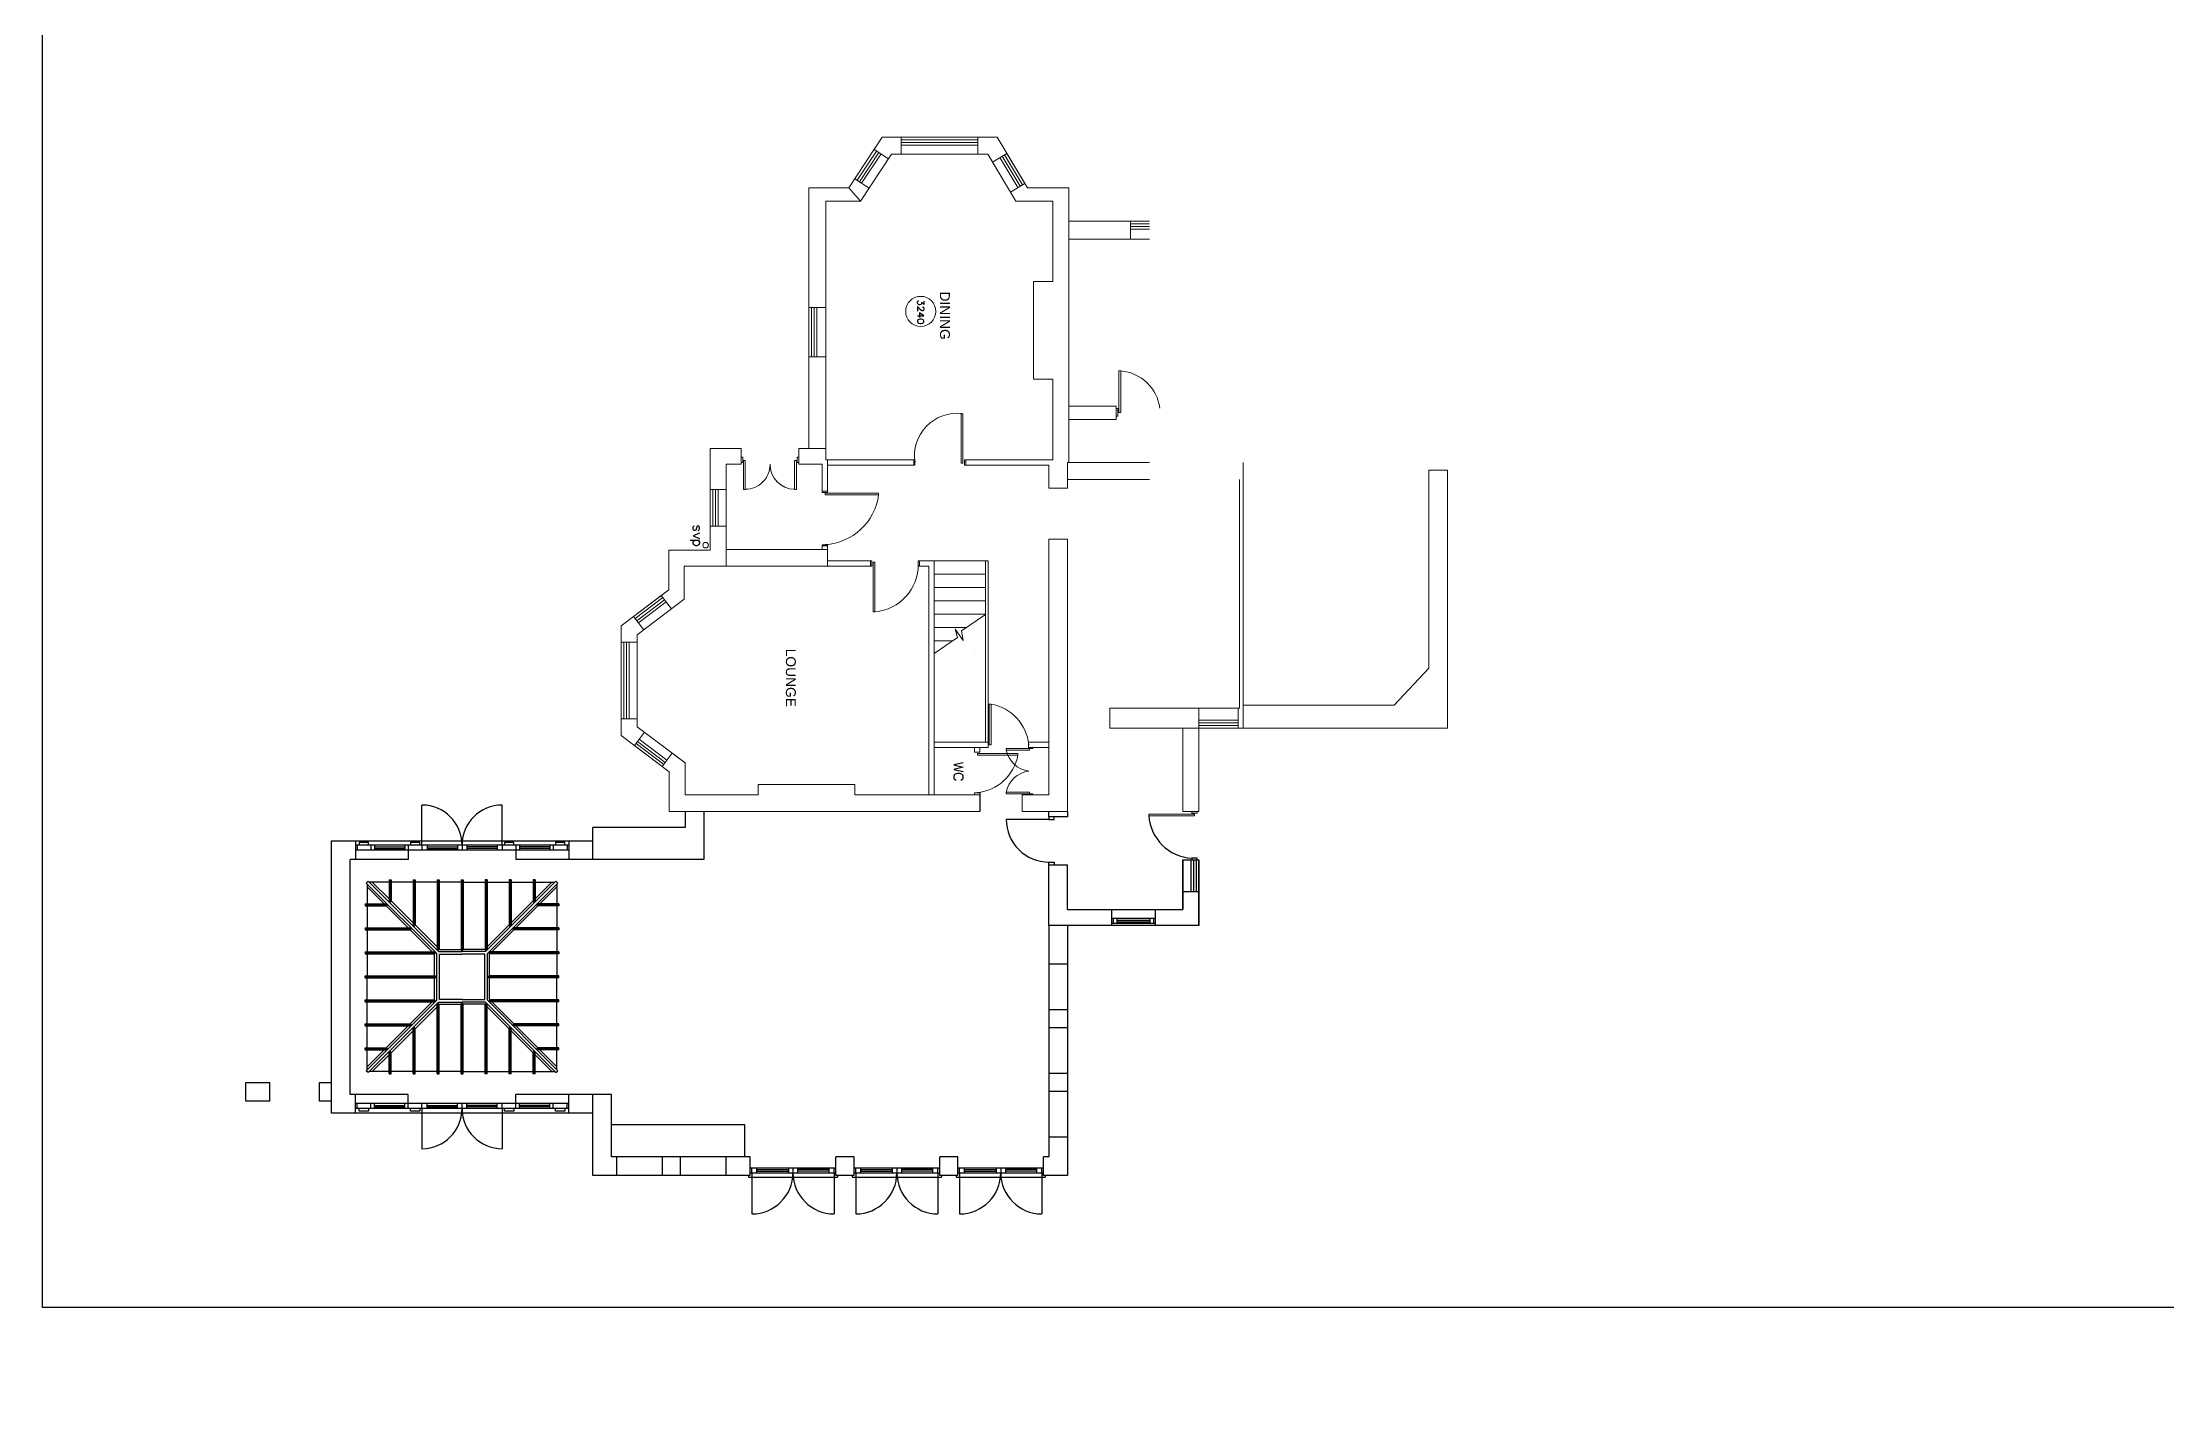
# Model space of a CAD drawing. Header units: millimetres. Extents: x -5841 to 140562, y 1006 to 102310.
# Drawn here: x -5841 to 33971, y 51658 to 76984 of the extents above; entities that cross this region are included whole.
import ezdxf

# ---------------------------------------------------------------- set-up
doc = ezdxf.new("R2010")
doc.units = ezdxf.units.MM
doc.header["$LTSCALE"] = 10
for name, color, linetype in [('CONCEPT HOUSE', 7, 'Continuous'), ('PDF17_0', 7, 'Continuous'), ('PDF17_Text', 7, 'Continuous')]:
    doc.layers.add(name, color=color, linetype=linetype)
doc.layers.add('PDF17_24_BUILDINGS_OR_STRUCTURE', color=7, linetype='Continuous', true_color=0x767676)
doc.styles.add('1-20', font='romans.shx', dxfattribs={"width": 0.8, "height": 35})
doc.styles.add('PDF ArialMT', font='arial.ttf')
doc.styles.get("Standard").update_dxf_attribs({"font": 'arial.ttf'})
doc.dimstyles.new('1-20', dxfattribs={"dimtxt": 35, "dimasz": 40, "dimexe": 40, "dimexo": 40, "dimgap": 40, "dimtad": 1, "dimdec": 0, "dimzin": 0, "dimdsep": 46, "dimtxsty": '1-20', "dimblk": 'OBLIQUE', "dimcen": 40, "dimdle": 40, "dimclrd": 251, "dimclre": 251, "dimclrt": 251, "dimadec": 0, "dimazin": 0, "dimtfac": 1, "dimtdec": 0, "dimtix": 1, "dimtmove": 1, "dimatfit": 3, "dimfxl": 1, "dimtolj": 1, "dimtzin": 0, "dimlwd": 25, "dimarcsym": 0})
doc.dimstyles.get("Standard").update_dxf_attribs({"dimtxt": 0.18, "dimasz": 0.18, "dimexe": 0.18, "dimexo": 0.0625, "dimgap": 0.09, "dimtad": 0, "dimtih": 1, "dimtoh": 1, "dimdec": 4, "dimzin": 0, "dimdsep": 46, "dimtxsty": 'Standard', "dimcen": 0.09, "dimadec": 0, "dimazin": 0, "dimtfac": 1, "dimtdec": 4, "dimtofl": 0, "dimtmove": 0, "dimatfit": 3, "dimfxl": 1, "dimtolj": 1, "dimtzin": 0, "dimarcsym": 0})

# ---------------------------------------------------------------- blocks, each defined once
blk = doc.blocks.new('*D')
at = {"color": 0}
for p, q in [((14814, 14384), (14814, 14508)), ((14814, 14508), (15072, 14508)), ((15073, 14508), (15331, 14508)), ((15331, 14384), (15331, 14508))]:
    blk.add_line(p, q, dxfattribs=at)
for points in [[(14814, 14508), (14814, 14508), (14814, 14508)], [(15331, 14508), (15331, 14508), (15331, 14508)]]:
    blk.add_solid(points, dxfattribs=at)
at = {"layer": 'CONCEPT HOUSE', "color": 0}
for p, q in [((63894, 65650), (62747, 65650)), ((62773, 65664), (62801, 65636)), ((62787, 65690), (62787, 58835)), ((62787, 62262), (62671, 62535)), ((63894, 58875), (62747, 58875)), ((62773, 58889), (62801, 58861)), ((14454, 15660), (9024, 15660)), ((9050, 15646), (9078, 15674)), ((9064, 15243), (9064, 15700)), ((11739, 15660), (12012, 15777)), ((14400, 15646), (14428, 15674)), ((14414, 15243), (14414, 15700)), ((7254, 14134), (6768, 14134)), ((6794, 14148), (6822, 14120)), ((6808, 14174), (6808, 8989)), ((6808, 11582), (6691, 11855)), ((15124, 9699), (22554, 9699)), ((15150, 9685), (15178, 9713)), ((15164, 9419), (15164, 9739)), ((18839, 9699), (19112, 9815)), ((22500, 9685), (22528, 9713)), ((22514, 9339), (22514, 9739)), ((7254, 9029), (6768, 9029)), ((6794, 9043), (6822, 9015)), ((9464, 7725), (9464, 6739)), ((22864, 7725), (22864, 6739)), ((9424, 6779), (22904, 6779)), ((9450, 6765), (9478, 6793)), ((16164, 6779), (16495, 6896)), ((22850, 6765), (22878, 6793))]:
    blk.add_line(p, q, dxfattribs=at)
at = {"color": 0, "insert": (15072, 14508), "char_height": 0.18, "attachment_point": 5}
blk.add_mtext('517.2008', dxfattribs=at)
at = {"layer": 'CONCEPT HOUSE', "color": 0, "char_height": 150, "attachment_point": 5, "rotation": 90}
for s, insert in [('6775', (62671, 62262)), ('5105', (6691, 11582))]:
    blk.add_mtext(s, dxfattribs=dict(at, insert=insert))
at = {"layer": 'CONCEPT HOUSE', "color": 0, "char_height": 150, "attachment_point": 5}
for s, insert in [('5350', (11739, 15777)), ('7350', (18839, 9815)), ('13400', (16164, 6896))]:
    blk.add_mtext(s, dxfattribs=dict(at, insert=insert))
blk = doc.blocks.new('_Oblique')
at = {"color": 0}
blk.add_line((-0.35, -0.35), (0.35, 0.35), dxfattribs=at)

msp = doc.modelspace()

# ---------------------------------------------------------------- linework, layer by layer
at = {"layer": 'CONCEPT HOUSE', "color": 8, "ltscale": 10}
for p, q in [((11725.94083, 62929.16621), (11725.94083, 62570.95441)), ((1271.91931, 61938.95441), (1271.91931, 62689.95441)), ((2773.91931, 61938.95441), (2773.91931, 62689.95441)), ((6203.12013, 62570.95441), (6203.12013, 62270.95441)), ((6553.12013, 62570.95441), (6553.12013, 61670.95441)), ((6203.12013, 62270.95441), (4472.91931, 62270.95441)), ((4472.91931, 61670.95441), (4472.91931, 62270.95441)), ((13022.20425, 62420.95441), (12222.20425, 62420.95441)), ((13022.20425, 62470.95441), (13022.20425, 62420.95441)), ((13022.20425, 62420.95441), (13122.20425, 62420.95441)), ((13122.20425, 62420.95441), (13122.20425, 62470.95441)), ((22.91931, 62020.95441), (22.91931, 61670.95441)), ((54.91931, 61938.95441), (54.91931, 61844.95441)), ((313.91931, 61938.95441), (313.91931, 61844.95441)), ((378.91931, 61938.95441), (378.91931, 61844.95441)), ((378.91931, 61906.95441), (947.91931, 61906.95441)), ((378.91931, 61876.95441), (947.91931, 61876.95441)), ((947.91931, 61938.95441), (947.91931, 61844.95441)), ((1012.91931, 61938.95441), (1012.91931, 61670.95441)), ((1271.91931, 61938.95441), (1271.91931, 61844.95441)), ((1366.91931, 61938.95441), (1366.91931, 61844.95441)), ((1366.91931, 61906.95441), (1935.91931, 61906.95441)), ((1366.91931, 61876.95441), (1935.91931, 61876.95441)), ((1935.91931, 61938.95441), (1935.91931, 61844.95441)), ((2022.91931, 61938.95441), (2022.91931, 61844.95441)), ((2109.91931, 61938.95441), (2109.91931, 61844.95441)), ((2678.91931, 61906.95441), (2109.91931, 61906.95441)), ((2678.91931, 61876.95441), (2109.91931, 61876.95441)), ((2678.91931, 61938.95441), (2678.91931, 61844.95441)), ((2773.91931, 61938.95441), (2773.91931, 61844.95441)), ((3032.91931, 61938.95441), (3032.91931, 61670.95441)), ((3097.91931, 61938.95441), (3097.91931, 61844.95441)), ((3666.91931, 61906.95441), (3097.91931, 61906.95441)), ((3666.91931, 61876.95441), (3097.91931, 61876.95441)), ((3666.91931, 61938.95441), (3666.91931, 61844.95441)), ((3731.91931, 61938.95441), (3731.91931, 61844.95441)), ((3990.91931, 61938.95441), (3990.91931, 61844.95441)), ((4022.91931, 62020.95441), (4022.91931, 61670.95441)), ((-77.08069, 57265.95441), (-77.08069, 61670.95441)), ((1012.91931, 61670.95441), (-77.08069, 61670.95441)), ((4822.91931, 61670.95441), (3032.91931, 61670.95441)), ((6553.12013, 61670.95441), (4822.91931, 61670.95441)), ((13022.20425, 61620.95441), (13122.20425, 61620.95441)), ((13022.20425, 61570.95441), (13372.20425, 61570.95441)), ((13022.91931, 60430.02488), (13022.91931, 61620.95473)), ((13122.20425, 61620.95441), (13122.20425, 61570.95441)), ((13372.20425, 60729.41196), (13372.20425, 61570.95441)), ((264.09698, 61262.63208), (228.74164, 61227.27675)), ((228.74164, 61227.27675), (1547.91931, 59908.09908)), ((246.41931, 61209.59908), (246.41931, 60837.45441)), ((264.09698, 61262.63208), (1583.27465, 59943.45441)), ((653.91931, 61284.95441), (653.91931, 60891.3783)), ((653.91931, 61284.95441), (691.91931, 61284.95441)), ((672.91931, 61284.95441), (672.91931, 60872.82533)), ((691.91931, 61284.95441), (691.91931, 60891.3783)), ((1103.91931, 61284.95441), (1103.91931, 60440.47345)), ((1103.91931, 61284.95441), (1141.91931, 61284.95441)), ((1122.91931, 61284.95441), (1122.91931, 60421.92049)), ((1141.91931, 61284.95441), (1141.91931, 60440.47345)), ((1553.91931, 61284.95441), (1553.91931, 59991.3783)), ((1553.91931, 61284.95441), (1591.91931, 61284.95441)), ((1572.91931, 61284.95441), (1572.91931, 59972.82533)), ((1591.91931, 61284.95441), (1591.91931, 59991.3783)), ((2003.91931, 61284.95441), (2003.91931, 59982.54957)), ((2003.91931, 61284.95441), (2041.91931, 61284.95441)), ((2022.91931, 61284.95441), (2022.91931, 59963.99661)), ((2041.91931, 61284.95441), (2041.91931, 59982.54957)), ((2453.91931, 61284.95441), (2453.91931, 59991.3783)), ((2491.91931, 61284.95441), (2453.91931, 61284.95441)), ((3781.74164, 61262.63208), (2462.56397, 59943.45441)), ((2472.91931, 61284.95441), (2472.91931, 59972.82533)), ((2491.91931, 61284.95441), (2491.91931, 59991.3783)), ((3817.09698, 61227.27675), (2497.91931, 59908.09908)), ((2903.91931, 61284.95441), (2903.91931, 60440.47345)), ((2941.91931, 61284.95441), (2903.91931, 61284.95441)), ((2922.91931, 61284.95441), (2922.91931, 60421.92049)), ((2941.91931, 61284.95441), (2941.91931, 60440.47345)), ((3353.91931, 61284.95441), (3353.91931, 60891.3783)), ((3391.91931, 61284.95441), (3353.91931, 61284.95441)), ((3372.91931, 61284.95441), (3372.91931, 60872.82533)), ((3391.91931, 61284.95441), (3391.91931, 60891.3783)), ((3781.74164, 61262.63208), (3817.09698, 61227.27675)), ((3799.41931, 61209.59908), (3799.41931, 60837.45441)), ((206.41931, 60837.45441), (599.99543, 60837.45441)), ((206.41931, 60837.45441), (206.41931, 60799.45441)), ((206.41931, 60818.45441), (618.99543, 60818.45441)), ((206.41931, 60799.45441), (599.99543, 60799.45441)), ((246.41931, 60799.45441), (246.41931, 60387.45441)), ((3839.41931, 60818.45441), (3426.84319, 60818.45441)), ((3839.41931, 60837.45441), (3445.84319, 60837.45441)), ((3839.41931, 60799.45441), (3445.84319, 60799.45441)), ((3799.41931, 60799.45441), (3799.41931, 60387.45441)), ((3839.41931, 60837.45441), (3839.41931, 60799.45441)), ((14201.79188, 60430.02488), (14201.79188, 60729.41196)), ((14236.65929, 60469.92272), (14236.65929, 60559.71842)), ((14301.65929, 60469.92272), (14301.65929, 60559.71842)), ((14921.65929, 60469.92272), (14921.65929, 60559.71842)), ((14986.65929, 60469.92272), (14986.65929, 60559.71842)), ((15021.79188, 60430.02488), (15021.79188, 60729.41196)), ((206.41931, 60387.45441), (1050.03619, 60387.45441)), ((206.41931, 60387.45441), (206.41931, 60349.45441)), ((206.41931, 60368.45441), (1069.03619, 60368.45441)), ((206.41931, 60349.45441), (1050.03619, 60349.45441)), ((246.41931, 60349.45441), (246.41931, 59937.45441)), ((3839.41931, 60368.45441), (2976.80243, 60368.45441)), ((3839.41931, 60387.45441), (2995.80243, 60387.45441)), ((3839.41931, 60349.45441), (2995.80243, 60349.45441)), ((3799.41931, 60349.45441), (3799.41931, 59937.45441)), ((3839.41931, 60387.45441), (3839.41931, 60349.45441)), ((206.41931, 59937.45441), (1499.9957, 59937.45441)), ((206.41931, 59937.45441), (206.41931, 59899.45441)), ((206.41931, 59918.45441), (1518.9957, 59918.45441)), ((206.41931, 59899.45441), (1499.9957, 59899.45441)), ((246.41931, 59899.45441), (246.41931, 59487.45441)), ((1583.27465, 59943.45441), (2022.91931, 59943.45441)), ((2462.56397, 59943.45441), (2022.91931, 59943.45441)), ((3839.41931, 59918.45441), (2526.84292, 59918.45441)), ((3839.41931, 59937.45441), (2545.84292, 59937.45441)), ((3839.41931, 59899.45441), (2545.84292, 59899.45441)), ((3799.41931, 59899.45441), (3799.41931, 59487.45441)), ((3839.41931, 59937.45441), (3839.41931, 59899.45441)), ((206.51402, 59487.45441), (1510.06407, 59487.45441)), ((206.51402, 59449.45441), (206.51402, 59487.45441)), ((206.51402, 59468.45441), (1529.06407, 59468.45441)), ((206.51402, 59449.45441), (1510.06407, 59449.45441)), ((246.41931, 59037.45441), (246.41931, 59449.45441)), ((3839.3246, 59468.45441), (2516.77455, 59468.45441)), ((3839.3246, 59487.45441), (2535.77455, 59487.45441)), ((3839.3246, 59449.45441), (2535.77455, 59449.45441)), ((3799.41931, 59037.45441), (3799.41931, 59449.45441)), ((3839.3246, 59449.45441), (3839.3246, 59487.45441)), ((13372.91931, 59707.94059), (13022.91931, 59707.94059)), ((206.41931, 59037.45441), (1499.9957, 59037.45441)), ((206.41931, 58999.45441), (206.41931, 59037.45441)), ((206.41931, 59018.45441), (1518.9957, 59018.45441)), ((206.41931, 58999.45441), (1499.9957, 58999.45441)), ((246.41931, 58587.45441), (246.41931, 58999.45441)), ((1553.91931, 57651.95441), (1553.91931, 58945.53053)), ((1572.91931, 57651.95441), (1572.91931, 58964.0835)), ((1591.91931, 57651.95441), (1591.91931, 58945.53053)), ((2003.91931, 57651.95441), (2003.91931, 58954.35926)), ((2022.91931, 57651.95441), (2022.91931, 58972.91222)), ((2041.91931, 57651.95441), (2041.91931, 58954.35926)), ((2453.91931, 57651.95441), (2453.91931, 58945.53053)), ((2472.91931, 57651.95441), (2472.91931, 58964.0835)), ((2491.91931, 57651.95441), (2491.91931, 58945.53053)), ((3839.41931, 59018.45441), (2526.84292, 59018.45441)), ((3839.41931, 59037.45441), (2545.84292, 59037.45441)), ((3839.41931, 58999.45441), (2545.84292, 58999.45441)), ((3799.41931, 58587.45441), (3799.41931, 58999.45441)), ((3839.41931, 58999.45441), (3839.41931, 59037.45441)), ((206.41931, 58587.45441), (1050.03619, 58587.45441)), ((206.41931, 58549.45441), (206.41931, 58587.45441)), ((206.41931, 58568.45441), (1069.03619, 58568.45441)), ((206.41931, 58549.45441), (1050.03619, 58549.45441)), ((246.41931, 58137.45441), (246.41931, 58549.45441)), ((3839.41931, 58568.45441), (2976.80243, 58568.45441)), ((3839.41931, 58587.45441), (2995.80243, 58587.45441)), ((3839.41931, 58549.45441), (2995.80243, 58549.45441)), ((3799.41931, 58137.45441), (3799.41931, 58549.45441)), ((3839.41931, 58549.45441), (3839.41931, 58587.45441)), ((13372.91931, 58852.94059), (13022.91931, 58852.94059)), ((206.41931, 58137.45441), (599.99543, 58137.45441)), ((206.41931, 58099.45441), (206.41931, 58137.45441)), ((1103.91931, 57651.95441), (1103.91931, 58496.43538)), ((1122.91931, 57651.95441), (1122.91931, 58514.98834)), ((1141.91931, 57651.95441), (1141.91931, 58496.43538)), ((2903.91931, 57651.95441), (2903.91931, 58496.43538)), ((2922.91931, 57651.95441), (2922.91931, 58514.98834)), ((2941.91931, 57651.95441), (2941.91931, 58496.43538)), ((3839.41931, 58137.45441), (3445.84319, 58137.45441)), ((3839.41931, 58099.45441), (3839.41931, 58137.45441)), ((13372.91931, 58512.94059), (13022.91931, 58512.94059)), ((206.41931, 58118.45441), (618.99543, 58118.45441)), ((206.41931, 58099.45441), (599.99543, 58099.45441)), ((246.41931, 57727.30975), (246.41931, 58099.45441)), ((653.91931, 57651.95441), (653.91931, 58045.53053)), ((672.91931, 57651.95441), (672.91931, 58064.0835)), ((691.91931, 57651.95441), (691.91931, 58045.53053)), ((3353.91931, 57651.95441), (3353.91931, 58045.53053)), ((3372.91931, 57651.95441), (3372.91931, 58064.0835)), ((3391.91931, 57651.95441), (3391.91931, 58045.53053)), ((3839.41931, 58118.45441), (3426.84319, 58118.45441)), ((3839.41931, 58099.45441), (3445.84319, 58099.45441)), ((3799.41931, 57727.30975), (3799.41931, 58099.45441)), ((-2027.08069, 57140.95441), (-2027.08069, 57490.95441)), ((-2027.08069, 57490.95441), (-1577.08069, 57490.95441)), ((-1577.08069, 57140.95441), (-1577.08069, 57490.95441)), ((-652.08069, 57140.95441), (-652.08069, 57490.95441)), ((-652.08069, 57490.95441), (-427.08069, 57490.95441)), ((264.09698, 57674.27675), (228.74164, 57709.63208)), ((653.91931, 57651.95441), (691.91931, 57651.95441)), ((1103.91931, 57651.95441), (1141.91931, 57651.95441)), ((1553.91931, 57651.95441), (1591.91931, 57651.95441)), ((2003.91931, 57651.95441), (2041.91931, 57651.95441)), ((2491.91931, 57651.95441), (2453.91931, 57651.95441)), ((2941.91931, 57651.95441), (2903.91931, 57651.95441)), ((3391.91931, 57651.95441), (3353.91931, 57651.95441)), ((3781.74164, 57674.27675), (3817.09698, 57709.63208)), ((13372.91931, 57657.94059), (13022.91931, 57657.94059)), ((-1577.08069, 57140.95441), (-2027.08069, 57140.95441)), ((-427.08069, 57140.95441), (-652.08069, 57140.95441)), ((1012.91931, 57265.95441), (-77.08069, 57265.95441)), ((22.91931, 56915.95441), (22.91931, 57265.95441)), ((54.91931, 56997.95441), (54.91931, 57091.95441)), ((313.91931, 56997.95441), (313.91931, 57091.95441)), ((378.91931, 56997.95441), (378.91931, 57091.95441)), ((378.91931, 57059.95441), (947.91931, 57059.95441)), ((378.91931, 57029.95441), (947.91931, 57029.95441)), ((947.91931, 56997.95441), (947.91931, 57091.95441)), ((1012.91931, 56997.95441), (1012.91931, 57265.95441)), ((1271.91931, 56997.95441), (1271.91931, 57091.95441)), ((1271.91931, 56997.95441), (1271.91931, 56246.95441)), ((1366.91931, 56997.95441), (1366.91931, 57091.95441)), ((1366.91931, 57059.95441), (1935.91931, 57059.95441)), ((1366.91931, 57029.95441), (1935.91931, 57029.95441)), ((1935.91931, 56997.95441), (1935.91931, 57091.95441)), ((2022.91931, 56997.95441), (2022.91931, 57091.95441)), ((2109.91931, 56997.95441), (2109.91931, 57091.95441)), ((2678.91931, 57059.95441), (2109.91931, 57059.95441)), ((2678.91931, 57029.95441), (2109.91931, 57029.95441)), ((2678.91931, 56997.95441), (2678.91931, 57091.95441)), ((2773.91931, 56997.95441), (2773.91931, 57091.95441)), ((2773.91931, 56997.95441), (2773.91931, 56246.95441)), ((4822.91931, 57265.95441), (3032.91931, 57265.95441)), ((3032.91931, 56997.95441), (3032.91931, 57265.95441)), ((3097.91931, 56997.95441), (3097.91931, 57091.95441)), ((3666.91931, 57059.95441), (3097.91931, 57059.95441)), ((3666.91931, 57029.95441), (3097.91931, 57029.95441)), ((3666.91931, 56997.95441), (3666.91931, 57091.95441)), ((3731.91931, 56997.95441), (3731.91931, 57091.95441)), ((3990.91931, 56997.95441), (3990.91931, 57091.95441)), ((4022.91931, 56915.95441), (4022.91931, 57265.95441)), ((4472.91931, 55745.95441), (4472.91931, 57265.95441)), ((4822.91931, 56095.95441), (4822.91931, 57265.95441)), ((13372.91931, 57317.94059), (13022.91931, 57317.94059)), ((7322.91931, 56695.95441), (4822.91931, 56695.95441)), ((7322.91931, 56095.95441), (7322.91931, 56695.95441)), ((13372.91931, 56462.94059), (13022.91931, 56462.94059)), ((7422.91931, 55745.95441), (4472.91931, 55745.95441)), ((7422.91931, 56095.95441), (4822.91931, 56095.95441)), ((4922.91931, 55745.95441), (4922.91931, 56095.95441)), ((5777.91931, 55745.95441), (5777.91931, 56095.95441)), ((6117.91931, 55745.95441), (6117.91931, 56095.95441)), ((6972.91931, 55745.95441), (6972.91931, 56095.95441)), ((7422.91931, 55745.95441), (7422.91931, 56095.95441)), ((7422.91931, 55889.95441), (9028.91931, 55889.95441)), ((7422.91931, 55795.95441), (9028.91931, 55795.95441)), ((7454.91931, 55795.95441), (7454.91931, 55889.95441)), ((7454.91931, 55795.95441), (7454.91931, 55024.95441)), ((7549.91931, 55795.95441), (7549.91931, 55889.95441)), ((7549.91931, 55857.95441), (8138.91931, 55857.95441)), ((7549.91931, 55825.95441), (8138.91931, 55825.95441)), ((8138.91931, 55889.95441), (8138.91931, 55795.95441)), ((8225.91931, 55889.95441), (8225.91931, 55795.95441)), ((8225.91931, 55889.95441), (8225.91931, 55795.95441)), ((8312.91931, 55889.95441), (8312.91931, 55795.95441)), ((8901.91931, 55857.95441), (8312.91931, 55857.95441)), ((8901.91931, 55825.95441), (8312.91931, 55825.95441)), ((8901.91931, 55795.95441), (8901.91931, 55889.95441)), ((8996.91931, 55795.95441), (8996.91931, 55889.95441)), ((8996.91931, 55795.95441), (8996.91931, 55024.95441)), ((9028.91931, 55745.95441), (9028.91931, 56095.95441)), ((9369.91931, 55745.95441), (9369.91931, 56095.95441)), ((9369.91931, 55889.95441), (10975.91931, 55889.95441)), ((9369.91931, 55795.95441), (10975.91931, 55795.95441)), ((9401.91931, 55795.95441), (9401.91931, 55889.95441)), ((9401.91931, 55795.95441), (9401.91931, 55024.95441)), ((9496.91931, 55795.95441), (9496.91931, 55889.95441)), ((9496.91931, 55857.95441), (10085.91931, 55857.95441)), ((9496.91931, 55825.95441), (10085.91931, 55825.95441)), ((10085.91931, 55889.95441), (10085.91931, 55795.95441)), ((10172.91931, 55889.95441), (10172.91931, 55795.95441)), ((10172.91931, 55889.95441), (10172.91931, 55795.95441)), ((10259.91931, 55889.95441), (10259.91931, 55795.95441)), ((10848.91931, 55857.95441), (10259.91931, 55857.95441)), ((10848.91931, 55825.95441), (10259.91931, 55825.95441)), ((10848.91931, 55795.95441), (10848.91931, 55889.95441)), ((10943.91931, 55795.95441), (10943.91931, 55889.95441)), ((10943.91931, 55795.95441), (10943.91931, 55024.95441)), ((10975.91931, 55745.95441), (10975.91931, 56095.95441)), ((11316.91931, 55745.95441), (11316.91931, 56095.95441)), ((11316.91931, 55889.95441), (12922.91931, 55889.95441)), ((11316.91931, 55795.95441), (12922.91931, 55795.95441)), ((11348.91931, 55795.95441), (11348.91931, 55889.95441)), ((11348.91931, 55795.95441), (11348.91931, 55024.95441)), ((11443.91931, 55795.95441), (11443.91931, 55889.95441)), ((11443.91931, 55857.95441), (12032.91931, 55857.95441)), ((11443.91931, 55825.95441), (12032.91931, 55825.95441)), ((12032.91931, 55889.95441), (12032.91931, 55795.95441)), ((12119.91931, 55889.95441), (12119.91931, 55795.95441)), ((12119.91931, 55889.95441), (12119.91931, 55795.95441)), ((12206.91931, 55889.95441), (12206.91931, 55795.95441)), ((12795.91931, 55857.95441), (12206.91931, 55857.95441)), ((12795.91931, 55825.95441), (12206.91931, 55825.95441)), ((12795.91931, 55795.95441), (12795.91931, 55889.95441)), ((12890.91931, 55795.95441), (12890.91931, 55889.95441)), ((12890.91931, 55795.95441), (12890.91931, 55024.95441)), ((12922.91931, 55745.95441), (12922.91931, 56095.95441))]:
    msp.add_line(p, q, dxfattribs=at)
at = {"layer": 'CONCEPT HOUSE', "color": 0, "ltscale": 10, "true_color": 0xf8d731}
msp.add_lwpolyline([(-5841.47283, 102310.01352), (128074.23084, 102310.01352), (128074.23084, 53269.17531), (-5841.47283, 53269.17531)], close=True, dxfattribs=at)
at = {"layer": 'CONCEPT HOUSE', "color": 8, "ltscale": 10}
for points in [[(13372.20425, 62570.95441), (13372.20425, 62470.95441), (13022.20425, 62470.95441), (13022.20425, 62570.95441)], [(4472.91931, 56915.95441), (-427.08069, 56915.95441), (-427.08069, 62020.95441), (4472.91931, 62020.95441)], [(4022.91931, 61938.95441), (22.91931, 61938.95441)], [(4022.91931, 61844.95441), (22.91931, 61844.95441)], [(271.91931, 61938.95441), (271.91931, 61988.95441), (96.91931, 61988.95441), (96.91931, 61938.95441)], [(1229.91931, 61938.95441), (1229.91931, 61988.95441), (1054.91931, 61988.95441), (1054.91931, 61938.95441)], [(2990.91931, 61938.95441), (2990.91931, 61988.95441), (2815.91931, 61988.95441), (2815.91931, 61938.95441)], [(3948.91931, 61938.95441), (3948.91931, 61988.95441), (3773.91931, 61988.95441), (3773.91931, 61938.95441)], [(13372.20425, 60729.41196), (15533.40479, 60729.41196), (15533.40479, 61664.99661), (15533.40479, 60729.41196), (15533.40479, 61664.99661), (15832.79188, 61664.99661), (15832.79188, 61063.10382), (15533.40479, 61063.10382), (15533.40479, 61664.99661)], [(15832.79188, 60430.02488), (15832.79188, 61664.99661), (15832.79188, 60430.02488), (15021.79188, 60430.02488)], [(15683.09833, 61664.99661), (15683.09833, 61063.10382)], [(15801.60572, 61664.99661), (15801.60572, 61693.06415), (15701.81002, 61693.06415), (15701.81002, 61664.99661)], [(15732.99618, 61664.99661), (15732.99618, 61063.10382)], [(15782.89403, 61664.99661), (15782.89403, 61063.10382)], [(246.41931, 61153.03053), (561.99543, 60837.45441)], [(653.91931, 61244.95441), (281.77465, 61244.95441)], [(338.34319, 61244.95441), (653.91931, 60929.3783)], [(1103.91931, 61244.95441), (691.91931, 61244.95441)], [(1553.91931, 61244.95441), (1141.91931, 61244.95441)], [(2003.91931, 61244.95441), (1591.91931, 61244.95441)], [(2041.91931, 61244.95441), (2453.91931, 61244.95441)], [(2491.91931, 61244.95441), (2903.91931, 61244.95441)], [(2941.91931, 61244.95441), (3353.91931, 61244.95441)], [(3391.91931, 61244.95441), (3764.06397, 61244.95441)], [(3707.49543, 61244.95441), (3391.91931, 60929.3783)], [(3799.41931, 61153.03053), (3483.84319, 60837.45441)], [(599.99543, 60799.45441), (1011.99543, 60387.45441)], [(691.91931, 60891.3783), (1103.91931, 60479.3783)], [(3353.91931, 60891.3783), (2941.91931, 60479.3783)], [(3445.84319, 60799.45441), (3033.84319, 60387.45441)], [(15021.79188, 60559.71842), (14201.79188, 60559.71842)], [(14921.65929, 60527.71842), (14301.65929, 60527.71842)], [(1030.99543, 60368.45441), (1031.03623, 60368.41361)], [(1049.99539, 60349.45446), (1461.99543, 59937.45441)], [(1141.91931, 60441.3783), (1553.91931, 60029.3783)], [(2903.91931, 60441.3783), (2491.91931, 60029.3783)], [(2995.84324, 60349.45446), (2583.84319, 59937.45441)], [(3014.84319, 60368.45441), (3014.80239, 60368.41361)], [(13022.91931, 60430.02488), (13022.91931, 56095.95441), (12922.91931, 56095.95441)], [(13372.91931, 60430.02488), (13372.91931, 55745.95441), (12922.91931, 55745.95441)], [(15021.79188, 60430.02488), (13022.91931, 60430.02488)], [(15021.79188, 60469.92272), (14201.79188, 60469.92272)], [(14921.65929, 60495.71842), (14301.65929, 60495.71842)], [(228.74164, 57709.63208), (1547.91931, 59028.80975), (1547.91931, 59908.09908)], [(1507.91931, 59487.45441), (1507.91931, 59901.18547)], [(1591.91931, 59991.3783), (1599.84319, 59983.45441), (2003.91931, 59983.45441)], [(2022.91931, 59043.45441), (1597.91931, 59043.45441), (1597.91931, 59893.45441), (2022.91931, 59893.45441)], [(2022.91931, 59043.45441), (2447.91931, 59043.45441), (2447.91931, 59893.45441), (2022.91931, 59893.45441)], [(2453.91931, 59991.3783), (2445.99543, 59983.45441), (2041.91931, 59983.45441)], [(3817.09698, 57709.63208), (2497.91931, 59028.80975), (2497.91931, 59908.09908)], [(2537.91931, 59487.45441), (2537.91931, 59901.18547)], [(1499.99543, 59037.45441), (1507.91931, 59045.3783), (1507.91931, 59449.45441)], [(2545.84319, 59037.45441), (2537.91931, 59045.3783), (2537.91931, 59449.45441)], [(264.09698, 57674.27675), (1583.27465, 58993.45441), (2022.91931, 58993.45441)], [(1049.99539, 58587.45437), (1461.99543, 58999.45441)], [(1591.91931, 58945.53053), (1599.84319, 58953.45441), (2003.91931, 58953.45441)], [(3781.74164, 57674.27675), (2462.56397, 58993.45441), (2022.91931, 58993.45441)], [(2453.91931, 58945.53053), (2445.99543, 58953.45441), (2041.91931, 58953.45441)], [(2995.84324, 58587.45437), (2583.84319, 58999.45441)], [(599.99543, 58137.45441), (1011.99543, 58549.45441)], [(1030.99543, 58568.45441), (1031.03623, 58568.49522)], [(1141.91931, 58495.53053), (1553.91931, 58907.53053)], [(2903.91931, 58495.53053), (2491.91931, 58907.53053)], [(3014.84319, 58568.45441), (3014.80239, 58568.49522)], [(3445.84319, 58137.45441), (3033.84319, 58549.45441)], [(691.91931, 58045.53053), (1103.91931, 58457.53053)], [(3353.91931, 58045.53053), (2941.91931, 58457.53053)], [(246.41931, 57783.8783), (561.99543, 58099.45441)], [(338.34319, 57691.95441), (653.91931, 58007.53053)], [(3707.49543, 57691.95441), (3391.91931, 58007.53053)], [(3799.41931, 57783.8783), (3483.84319, 58099.45441)], [(653.91931, 57691.95441), (281.77465, 57691.95441)], [(1103.91931, 57691.95441), (691.91931, 57691.95441)], [(1553.91931, 57691.95441), (1141.91931, 57691.95441)], [(2003.91931, 57691.95441), (1591.91931, 57691.95441)], [(2041.91931, 57691.95441), (2453.91931, 57691.95441)], [(2491.91931, 57691.95441), (2903.91931, 57691.95441)], [(2941.91931, 57691.95441), (3353.91931, 57691.95441)], [(3391.91931, 57691.95441), (3764.06397, 57691.95441)], [(4022.91931, 57091.95441), (22.91931, 57091.95441)], [(4022.91931, 56997.95441), (22.91931, 56997.95441)], [(271.91931, 56997.95441), (271.91931, 56947.95441), (96.91931, 56947.95441), (96.91931, 56997.95441)], [(1229.91931, 56997.95441), (1229.91931, 56947.95441), (1054.91931, 56947.95441), (1054.91931, 56997.95441)], [(2990.91931, 56997.95441), (2990.91931, 56947.95441), (2815.91931, 56947.95441), (2815.91931, 56997.95441)], [(3948.91931, 56997.95441), (3948.91931, 56947.95441), (3773.91931, 56947.95441), (3773.91931, 56997.95441)], [(7390.91931, 55745.95441), (7390.91931, 55713.95441), (9060.91931, 55713.95441)], [(9369.91931, 56095.95441), (9028.91931, 56095.95441)], [(9369.91931, 55745.95441), (9028.91931, 55745.95441)], [(9060.91931, 55745.95441), (9060.91931, 55713.95441)], [(9337.91931, 55745.95441), (9337.91931, 55713.95441), (11007.91931, 55713.95441)], [(11316.91931, 56095.95441), (10975.91931, 56095.95441)], [(11316.91931, 55745.95441), (10975.91931, 55745.95441)], [(11007.91931, 55745.95441), (11007.91931, 55713.95441)], [(11284.91931, 55745.95441), (11284.91931, 55713.95441), (12954.91931, 55713.95441)], [(12954.91931, 55745.95441), (12954.91931, 55713.95441)]]:
    msp.add_lwpolyline(points, dxfattribs=at)
for centre, radius, start, end in [((1271.91931, 61938.95441), 751, 0, 90), ((2773.91931, 61938.95441), 751, 90, 180), ((13022.20425, 62420.95441), 800, 180, 270.051212709), ((15745.99816, 62543.26474), 851.34813, 183.616946764, 267.024798852), ((599.99543, 60818.45441), 19, 269.876952592, 90), ((672.91931, 60891.83072), 19.00539, 178.63594802, 1.364051984), ((3372.91931, 60891.83072), 19.00539, 178.635948016, 1.36405198), ((3445.84319, 60818.45441), 19, 90, 270.123047407), ((1050.03619, 60368.45441), 19, 180, 180.123047408), ((1050.03619, 60368.45441), 19, 269.876952592, 90), ((1122.91931, 60440.92587), 19.00539, 178.63594802, 1.364051984), ((2922.91931, 60440.92587), 19.00539, 178.635948016, 1.36405198), ((2995.80243, 60368.45441), 19, 90, 270.123047407), ((2995.80243, 60368.45441), 19, 359.876952592, 0), ((1499.9957, 59918.45441), 19, 269.876952592, 90), ((1572.91931, 59991.83072), 19.00539, 178.63594802, 1.364051984), ((2022.91931, 59983.00199), 19.00539, 178.63594802, 1.364051984), ((2472.91931, 59991.83072), 19.00539, 178.635948016, 1.36405198), ((2545.84292, 59918.45441), 19, 90, 270.123047407), ((1510.06407, 59468.45441), 19, 270, 90.123047408), ((2535.77455, 59468.45441), 19, 89.876952593, 270), ((1499.9957, 59018.45441), 19, 270, 90.123047408), ((1572.91931, 58945.07811), 19.00539, 358.635948016, 181.36405198), ((2022.91931, 58953.90684), 19.00539, 358.635948016, 181.36405198), ((2472.91931, 58945.07811), 19.00539, 358.63594802, 181.364051984), ((2545.84292, 59018.45441), 19, 89.876952593, 270), ((1050.03619, 58568.45441), 19, 179.876952592, 180), ((1050.03619, 58568.45441), 19, 270, 90.123047408), ((2995.80243, 58568.45441), 19, 89.876952593, 270), ((2995.80243, 58568.45441), 19, 0, 0.123047408), ((599.99543, 58118.45441), 19, 270, 90.123047408), ((1122.91931, 58495.98296), 19.00539, 358.635948016, 181.36405198), ((2922.91931, 58495.98296), 19.00539, 358.63594802, 181.364051984), ((3445.84319, 58118.45441), 19, 89.876952593, 270), ((672.91931, 58045.07811), 19.00539, 358.635948016, 181.36405198), ((3372.91931, 58045.07811), 19.00539, 358.63594802, 181.364051984), ((1271.91931, 56997.95441), 751, 270, 0), ((2773.91931, 56997.95441), 751, 180, 270), ((7454.91931, 55795.95441), 771, 270, 0), ((8996.91931, 55795.95441), 771, 180, 270), ((9401.91931, 55795.95441), 771, 270, 0), ((10943.91931, 55795.95441), 771, 180, 270), ((11348.91931, 55795.95441), 771, 270, 0), ((12890.91931, 55795.95441), 771, 180, 270)]:
    msp.add_arc(centre, radius, start, end, dxfattribs=at)
at = {"layer": 'PDF17_0', "color": 8, "lineweight": 0}
msp.add_line((15832.79188, 62566.21808), (15533.40479, 62566.21808), dxfattribs=at)
for points in [[(8525.87576, 72026.5966), (8525.87576, 74256.40669), (9274.34348, 74256.40669), (9894.94797, 75207.58441), (12053.02989, 75207.58441), (12623.73653, 74256.40669), (13394.03456, 74256.40669), (13394.03456, 69120.04696)], [(14911.60698, 69107.5725), (13372.20425, 69107.5725), (13372.20425, 68627.30571), (13022.91931, 68627.30571), (13022.91931, 69060.79327), (11441.78125, 69060.79327), (11441.78125, 69160.58896), (13094.64747, 69160.58896), (13094.64747, 70669.99886), (12732.88807, 70669.99886), (12732.88807, 72500.62616), (13094.64747, 72500.62616), (13094.64747, 74010.03606), (12402.31483, 74010.03606), (11875.26881, 74892.60425), (10069.59044, 74892.60425), (9492.64657, 74010.03606), (8840.85593, 74010.03606), (8840.85593, 69160.58896), (10509.31522, 69160.58896), (10509.31522, 69060.79327), (8875.1607, 69060.79327), (8875.1607, 68549.34032), (8875.1607, 69160.58896)], [(9792.03366, 74948.73933), (9430.27426, 74399.863)], [(9832.57566, 74923.7904), (9470.81626, 74371.79546)], [(9876.23627, 74895.72286), (9511.35826, 74343.72792)], [(10013.45536, 74805.28301), (9745.25442, 74979.92548)], [(10256.70737, 75157.68657), (11688.15188, 75157.68657)], [(10256.70737, 75107.78872), (11688.15188, 75107.78872)], [(10256.70737, 75057.89087), (11688.15188, 75057.89087)], [(11962.59004, 74742.9107), (12233.90959, 74905.07871), (12573.83868, 74340.6093), (12302.51913, 74178.4413)], [(12149.70697, 74855.18086), (12486.51745, 74287.59284)], [(12190.24897, 74880.12979), (12530.17806, 74312.54177)], [(12106.04636, 74830.23194), (12442.85683, 74262.64392)], [(9492.64657, 74010.03606), (9274.34348, 74256.40669)], [(9651.69596, 74253.28807), (9386.61364, 74424.81192)], [(13394.03456, 73635.8022), (14911.60698, 73635.8022)], [(13394.03456, 73295.87311), (14911.60698, 73295.87311)], [(14911.60698, 73635.8022), (14554.15952, 73635.8022), (14554.15952, 73295.87311)], [(14554.15952, 73585.90435), (14911.60698, 73585.90435)], [(14554.15952, 73536.00651), (14911.60698, 73536.00651)], [(14554.15952, 73486.10866), (14911.60698, 73486.10866)], [(8525.87576, 72079.61307), (8525.87576, 71059.8258)], [(8840.85593, 72026.5966), (8840.85593, 72079.61307)], [(8525.87576, 72014.12214), (8840.85593, 72014.12214)], [(8625.67146, 72014.12214), (8625.67146, 71094.13057)], [(8675.56931, 72014.12214), (8675.56931, 71094.13057)], [(8525.87576, 71115.96088), (8525.87576, 69375.77343), (8335.64022, 69375.77343), (8335.64022, 69076.38634), (8775.365, 69076.38634), (8775.365, 68549.34032), (8875.1607, 68549.34032)], [(13394.03456, 70164.78315), (14285.95859, 70164.78315), (14285.95859, 69915.29391), (13394.03456, 69915.29391)], [(7116.26156, 69076.38634), (7256.59926, 69076.38634), (7256.59926, 69375.77343), (6676.53677, 69375.77343), (6676.53677, 68624.1871), (6676.53677, 67934.97307), (6676.53677, 67464.06213), (5896.8829, 67464.06213), (5896.8829, 66724.95026), (5008.07748, 66051.32931), (5008.07748, 63989.92447), (5903.12013, 63310.06629), (5903.12013, 62570.95441), (11725.94083, 62570.95441)], [(8525.87576, 69375.77343), (8840.85593, 69375.77343)], [(6975.92386, 68624.1871), (6975.92386, 69076.38634), (7256.59926, 69076.38634)], [(7256.59926, 69107.5725), (7284.6668, 69107.5725), (7284.6668, 69207.36819), (7256.59926, 69207.36819)], [(8335.64022, 69107.5725), (8304.45406, 69107.5725), (8304.45406, 69207.36819), (8335.64022, 69207.36819)], [(10490.60353, 69160.58896), (10490.60353, 69060.79327)], [(11463.61156, 69160.58896), (11463.61156, 69060.79327)], [(15832.79188, 64133.38078), (16662.3436, 64133.38078), (16662.3436, 69107.5725)], [(16662.3436, 64133.38078), (20495.12205, 64133.38078), (20495.12205, 68964.11619), (20142.71849, 68964.11619), (20142.71849, 65252.96374), (19494.04647, 64563.74972), (16662.3436, 64563.74972)], [(6676.53677, 68605.4754), (6975.92386, 68605.4754)], [(6726.43462, 68605.4754), (6726.43462, 67916.26138)], [(6776.33247, 68605.4754), (6776.33247, 67916.26138)], [(6826.23032, 68605.4754), (6826.23032, 67916.26138)], [(6975.92386, 67164.67504), (6975.92386, 68680.32218)], [(8875.1607, 68571.17063), (8775.365, 68571.17063)], [(13372.20425, 68792.59233), (14911.60698, 68792.59233)], [(16593.73406, 68792.59233), (16593.73406, 64504.49602), (15832.79188, 64504.49602)], [(6676.53677, 67916.26138), (6975.92386, 67916.26138)], [(6975.92386, 67881.95661), (6975.92386, 67479.65521), (8875.1607, 67479.65521)], [(8775.365, 67479.65521), (8775.365, 67566.97644), (8875.1607, 67566.97644), (8875.1607, 67314.36859), (8875.1607, 67164.67504)], [(8875.1607, 67545.14613), (8775.365, 67545.14613)], [(13022.91931, 62882.81596), (13022.91931, 67676.12799), (13372.20425, 67676.12799), (13372.20425, 62570.95441)], [(8875.1607, 67264.47074), (9704.71242, 67264.47074), (9704.71242, 67164.67504), (8840.85593, 67164.67504), (6975.92386, 67164.67504), (6186.91414, 67164.67504), (6186.91414, 66547.18917), (5307.46457, 65882.92407), (5307.46457, 64158.3297), (6202.50722, 63478.47152), (6202.50722, 62882.81596), (7571.57942, 62882.81596), (7571.57942, 63073.05151), (9383.49503, 63073.05151), (9383.49503, 62882.81596), (10771.27892, 62882.81596), (10771.27892, 67164.67504), (10571.68753, 67164.67504), (10571.68753, 67264.47074), (10871.07462, 67264.47074), (10871.07462, 62882.81596)], [(9676.64488, 67264.47074), (9676.64488, 67164.67504)], [(10599.75507, 67264.47074), (10599.75507, 67164.67504)], [(10871.07462, 67264.47074), (11884.62466, 67264.47074), (11884.62466, 63865.17985), (10871.07462, 63865.17985)], [(10871.07462, 67014.9815), (11834.72681, 67014.9815)], [(11834.72681, 67264.47074), (11834.72681, 63865.17985)], [(5946.78075, 66366.30948), (5756.5452, 66618.91733), (5238.85503, 66225.97178), (5429.09057, 65973.36392)], [(5266.92257, 66185.42978), (5784.61274, 66578.37533)], [(5298.10872, 66144.88778), (5815.7989, 66537.83333)], [(5329.29488, 66107.46439), (5846.98505, 66500.40994)], [(10871.07462, 66765.49226), (11834.72681, 66765.49226)], [(10871.07462, 66516.00302), (11834.72681, 66516.00302)], [(10871.07462, 66266.51378), (11834.72681, 66266.51378)], [(11834.72681, 66260.27655), (11385.64618, 65954.65223), (11413.71372, 65770.65392), (11267.13879, 65985.83839), (11307.68079, 65833.02623), (10871.07462, 65530.52052)], [(5307.46457, 65739.46776), (5008.07748, 65739.46776)], [(5057.97533, 65739.46776), (5057.97533, 64308.02325)], [(5107.87318, 65739.46776), (5107.87318, 64308.02325)], [(5157.77103, 65739.46776), (5157.77103, 64308.02325)], [(10871.07462, 66017.02454), (11476.08603, 66017.02454)], [(10871.07462, 65764.41668), (11207.88509, 65764.41668)], [(15832.79188, 64504.49602), (14164.33258, 64504.49602), (14164.33258, 64133.38078), (15832.79188, 64133.38078)], [(14164.33258, 64504.49602), (14164.33258, 64133.38078)], [(15832.79188, 64504.49602), (15832.79188, 62566.21808)], [(16571.90375, 64133.38078), (16571.90375, 64504.49602)], [(5307.46457, 64308.02325), (5008.07748, 64308.02325)], [(15533.40479, 64133.38078), (15533.40479, 62566.21808)], [(15832.79188, 64283.07432), (16571.90375, 64283.07432)], [(15832.79188, 64233.17648), (16571.90375, 64233.17648)], [(15832.79188, 64183.27863), (16571.90375, 64183.27863)], [(6202.50722, 63478.47152), (5962.37382, 63662.46984), (5772.13828, 63409.86198), (5254.44811, 63802.80754), (5444.68365, 64055.41539)], [(5285.63426, 63840.23092), (5803.32443, 63447.28537)], [(5313.7018, 63880.77292), (5831.39197, 63487.82737)], [(5344.88796, 63921.31493), (5862.57813, 63528.36937)], [(11884.62466, 63865.17985), (11884.62466, 63765.38415), (10871.07462, 63765.38415)], [(11725.57526, 63765.38415), (11725.57526, 63678.06292), (11625.77957, 63678.06292), (11625.77957, 63765.38415)], [(13022.91931, 63865.17985), (12642.44822, 63865.17985), (12642.44822, 63765.38415), (13022.91931, 63765.38415)], [(10771.27892, 62882.81596), (11725.57526, 62882.81596), (11725.57526, 62920.23935), (11625.77957, 62920.23935), (11625.77957, 62882.81596)], [(13022.91931, 62882.81596), (12523.94083, 62882.81596), (12523.94083, 62570.95441)], [(12523.94083, 62570.95441), (13372.20425, 62570.95441)], [(15801.60572, 62566.21808), (15801.60572, 62535.09034), (15701.81002, 62535.09034), (15701.81002, 62566.21808)]]:
    msp.add_lwpolyline(points, dxfattribs=at)
for points in [[(10256.70737, 74892.60425), (11688.15188, 74892.60425), (11688.15188, 75207.58441), (10256.70737, 75207.58441)], [(8575.77361, 71094.13057), (8575.77361, 72014.12214)], [(8840.85593, 71094.13057), (8525.87576, 71094.13057)], [(14335.85644, 70046.27576), (14335.85644, 70825.92964), (14373.27982, 70825.92964), (14373.27982, 70046.27576)], [(14285.95859, 69977.66622), (14317.14474, 69977.66622), (14317.14474, 70124.24115), (14285.95859, 70124.24115)], [(11410.5951, 69095.09804), (11410.5951, 70024.44546), (11376.29033, 70024.44546), (11376.29033, 69095.09804)], [(7297.14126, 68605.4754), (7331.44603, 68605.4754), (7331.44603, 69144.99588), (7297.14126, 69144.99588)], [(8288.86099, 68605.4754), (8254.55622, 68605.4754), (8254.55622, 69144.99588), (8288.86099, 69144.99588)], [(8828.38147, 68536.86586), (9829.45704, 68536.86586), (9829.45704, 68502.56109), (8828.38147, 68502.56109)], [(9726.54273, 67239.52182), (9726.54273, 66310.1744), (9760.8475, 66310.1744), (9760.8475, 67239.52182)], [(11903.33635, 63818.40061), (11903.33635, 64579.3428), (11940.75973, 64579.3428), (11940.75973, 63818.40061)], [(12661.15991, 63746.67246), (12661.15991, 63715.4863), (12221.43513, 63715.4863), (12221.43513, 63746.67246)], [(12642.44822, 63765.38415), (12642.44822, 63749.79107), (12720.41361, 63749.79107), (12720.41361, 63765.38415)], [(11681.91465, 63656.23261), (12439.73821, 63656.23261), (12439.73821, 63621.92784), (11681.91465, 63621.92784)], [(12661.15991, 62901.52766), (12661.15991, 62932.71381), (12221.43513, 62932.71381), (12221.43513, 62901.52766)], [(12642.44822, 62898.40904), (12642.44822, 62882.81596), (12720.41361, 62882.81596), (12720.41361, 62898.40904)], [(15754.82649, 62519.49726), (14894.08861, 62519.49726), (14894.08861, 62485.19249), (15754.82649, 62485.19249)]]:
    msp.add_lwpolyline(points, close=True, dxfattribs=at)
at = {"layer": 'PDF17_0', "color": 8, "lineweight": 25}
for points in [[(10680.83907, 72135.74815), (10680.83907, 72073.37584), (10634.05984, 72107.68061), (10634.05984, 72088.96891), (10627.82261, 72079.61307), (10624.70399, 72073.37584), (10605.9923, 72067.13861), (10593.51784, 72067.13861), (10577.92476, 72073.37584), (10565.4503, 72082.73168), (10559.21307, 72101.44338), (10559.21307, 72120.15507), (10565.4503, 72135.74815), (10571.68753, 72141.98538), (10584.16199, 72148.22261)], [(10652.77153, 72026.5966), (10659.00876, 72026.5966), (10671.48323, 72020.35937), (10674.60184, 72014.12214), (10680.83907, 72001.64768), (10680.83907, 71979.81737), (10674.60184, 71967.34291), (10671.48323, 71961.10568), (10659.00876, 71954.86845), (10646.5343, 71954.86845), (10634.05984, 71961.10568), (10618.46676, 71973.58014), (10559.21307, 72032.83384), (10559.21307, 71948.63122)], [(10559.21307, 71858.19137), (10680.83907, 71858.19137), (10599.75507, 71914.32645), (10599.75507, 71827.00521)], [(6445.75923, 67835.17738), (6461.3523, 67841.41461), (6470.70815, 67866.36353), (6470.70815, 67891.31245), (6461.3523, 67916.26138), (6445.75923, 67925.61723), (6430.16615, 67916.26138), (6420.8103, 67900.6683), (6411.45446, 67860.1263), (6405.21723, 67841.41461), (6386.50553, 67835.17738), (6380.2683, 67835.17738), (6361.55661, 67841.41461), (6355.31938, 67866.36353), (6355.31938, 67891.31245), (6361.55661, 67916.26138), (6380.2683, 67925.61723)], [(6470.70815, 67785.27953), (6355.31938, 67735.38168), (6470.70815, 67685.48383)], [(6470.70815, 67651.17906), (6296.06568, 67651.17906)], [(6445.75923, 67651.17906), (6461.3523, 67635.58598), (6470.70815, 67616.87429), (6470.70815, 67591.92537), (6461.3523, 67576.33229), (6445.75923, 67560.73921), (6420.8103, 67551.38337), (6405.21723, 67551.38337), (6380.2683, 67560.73921), (6361.55661, 67576.33229), (6355.31938, 67591.92537), (6355.31938, 67616.87429), (6361.55661, 67635.58598), (6380.2683, 67651.17906)], [(11413.71372, 63481.59014), (11239.07125, 63441.04814), (11413.71372, 63397.38752), (11239.07125, 63356.84552), (11413.71372, 63316.30352)], [(11373.17171, 63157.25413), (11388.76479, 63166.60998), (11407.47648, 63182.20305), (11413.71372, 63197.79613), (11413.71372, 63232.1009), (11407.47648, 63247.69398), (11388.76479, 63266.40567), (11373.17171, 63272.6429), (11348.22279, 63281.99875), (11307.68079, 63281.99875), (11282.73186, 63272.6429), (11264.02017, 63266.40567), (11248.42709, 63247.69398), (11239.07125, 63232.1009), (11239.07125, 63197.79613), (11248.42709, 63182.20305), (11264.02017, 63166.60998), (11282.73186, 63157.25413)]]:
    msp.add_lwpolyline(points, dxfattribs=at)
msp.add_lwpolyline([(10680.83907, 71764.6329), (10674.60184, 71780.22598), (10659.00876, 71792.70044), (10627.82261, 71798.93767), (10612.22953, 71798.93767), (10584.16199, 71792.70044), (10565.4503, 71780.22598), (10559.21307, 71764.6329), (10559.21307, 71752.15844), (10565.4503, 71733.44675), (10584.16199, 71724.0909), (10612.22953, 71717.85367), (10627.82261, 71717.85367), (10659.00876, 71724.0909), (10674.60184, 71733.44675), (10680.83907, 71752.15844)], close=True, dxfattribs=at)
at = {"layer": 'PDF17_0', "color": 8, "lineweight": 0}
for points in [[(7332.79224, 68607.53904, 0.4155619871), (7796.6714, 69078.28039, 0.4115484104), (8254.12197, 68607.61513)], [(12223.05811, 63718.13905, 0.3196228613), (12645.81877, 63326.39636, 0.3196228613), (12223.05811, 62933.7095)]]:
    msp.add_lwpolyline(points, format="xyb", dxfattribs=at)
for centre, radius in [((10620.65265, 71943.01263), 282.2347), ((6588.11784, 67561.17702), 51.45715)]:
    msp.add_circle(centre, radius, dxfattribs=at)
for centre, radius, start, end in [((14306.23123, 70026.00521), 803.04113, 7.157530113, 85.188039194), ((11300.53779, 69235.94017), 796.80628, 83.210450079, 188.783564115), ((8765.00028, 68643.38096), 1074.363, 273.345338393, 352.699588479), ((9697.50433, 67186.92732), 874.77171, 274.295658494, 1.049193255), ((11787.06237, 63734.48029), 862.29729, 5.597537956, 79.650876741), ((11593.69869, 63781.26282), 862.29729, 275.597537958, 349.650876741)]:
    msp.add_arc(centre, radius, start, end, dxfattribs=at)
at = {"layer": 'PDF17_24_BUILDINGS_OR_STRUCTURE', "color": 8, "lineweight": 0}
msp.add_lwpolyline([(11650.72849, 65530.52052), (11650.72849, 65530.52052)], dxfattribs=at)

# ---------------------------------------------------------------- texts
at = {"layer": 'PDF17_Text', "color": 8, "char_height": 185.201789, "attachment_point": 4, "rotation": 270, "style": 'PDF ArialMT'}
for s, insert in [('DINING', (11072.82493, 72315.69829)), ('LOUNGE', (8184.86801, 65619.75798))]:
    msp.add_mtext(s, dxfattribs=dict(at, insert=insert))

# ---------------------------------------------------------------- dimensions: what is measured, and where the dimension line sits
at = {"color": 140, "ltscale": 10}
dim = msp.add_linear_dim(base=(15255.22877, 14508.00988), p1=(14813.78969, 14384.34459), p2=(15330.99051, 14384.34459), dimstyle='Standard', override={"dimpost": '<>'}, dxfattribs=at)
dim.commit()
dim.dimension.update_dxf_attribs({"geometry": '*D', "text_midpoint": (15072.3901, 14508.00988), "dimtype": 128})
at = {"layer": 'CONCEPT HOUSE', "color": 140, "ltscale": 10}
for base, p1, p2, middle in [((9063.78969, 15659.95344), (14413.78969, 15203.48064), (9063.78969, 15203.48064), (11738.78969, 15776.59055)), ((22513.78969, 9698.7332), (15163.78969, 9379.34459), (22513.78969, 9298.87511), (18838.78969, 9815.37031)), ((22863.78969, 6778.95432), (9463.78969, 7765.33001), (22863.78969, 7765.33001), (16163.78969, 6895.59143))]:
    dim = msp.add_linear_dim(base=base, p1=p1, p2=p2, dimstyle='1-20', override={"dimtxt": 150, "dimpost": '<>', "dimtxsty": 'Standard'}, dxfattribs=at)
    dim.commit()
    dim.dimension.update_dxf_attribs({"geometry": '*D', "text_midpoint": middle})
dim = msp.add_linear_dim(base=(6807.69457, 9029.34459), p1=(7293.90425, 14134.34459), p2=(7293.90425, 9029.34459), angle=90, dimstyle='1-20', override={"dimtxt": 150, "dimpost": '<>', "dimtxsty": 'Standard'}, dxfattribs=at)
dim.commit()
dim.dimension.update_dxf_attribs({"geometry": '*D', "text_midpoint": (6691.10862, 11581.84459)})
at = {"layer": 'CONCEPT HOUSE', "color": 6, "ltscale": 10}
dim = msp.add_linear_dim(base=(62787.20868, 58875.10169), p1=(63933.6128, 65649.68692), p2=(63933.6128, 58875.10169), angle=90, dimstyle='1-20', override={"dimtxt": 150, "dimpost": '<>', "dimtxsty": 'Standard'}, dxfattribs=at)
dim.commit()
dim.dimension.update_dxf_attribs({"geometry": '*D', "text_midpoint": (62670.62274, 62262.3943)})

doc.saveas('drawing.dxf')
